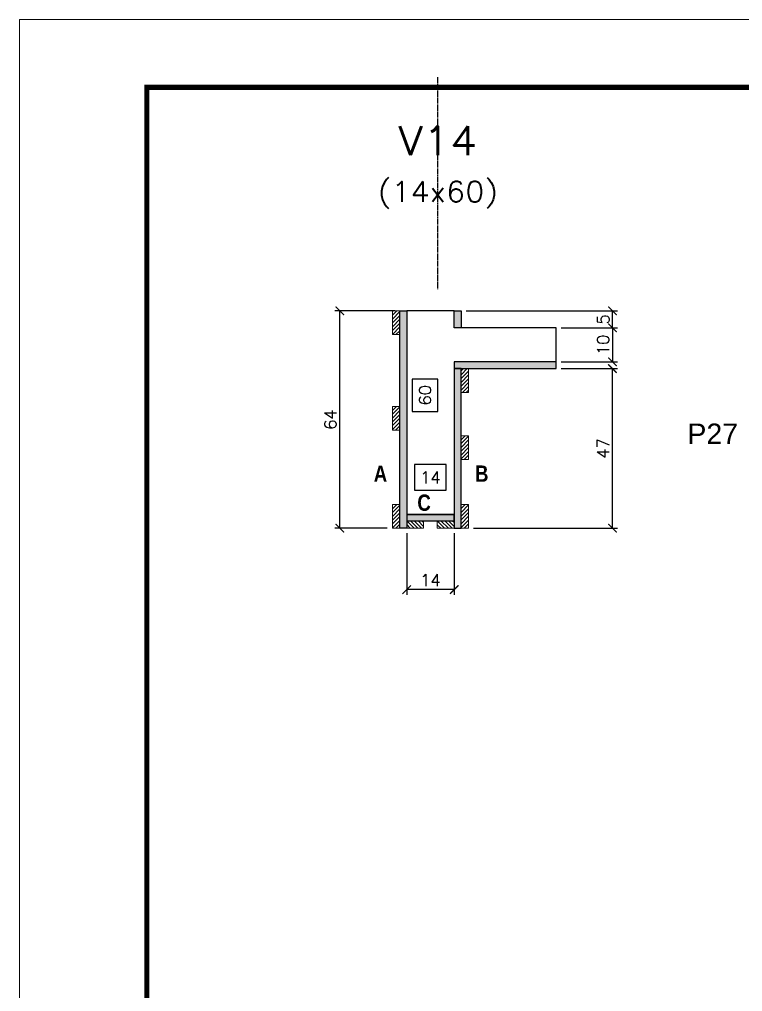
# Model space of a CAD drawing. Extents: x -10448 to -1189, y -11772 to 17235.
# Drawn here: x -10448 to -10022, y 10529 to 11101 of the extents above; entities that cross this region are included whole.
import ezdxf
from ezdxf.enums import TextEntityAlignment as Align

# ---------------------------------------------------------------- set-up
doc = ezdxf.new("R2010")
doc.units = 0
doc.linetypes.add('DASHED', pattern=[0.75, 0.5, -0.25])
doc.linetypes.add('HIDDEN', pattern=[0.375, 0.25, -0.125])
for name, color, linetype in [('5', 5, 'Continuous'), ('COTA', 241, 'Continuous'), ('Cota Seção (2x)', 4, 'Continuous'), ('detalhes', 4, 'Continuous'), ('Painéis', 200, 'Continuous'), ('Texto de Titulo', 7, 'Continuous'), ('Texto Qtd Sarr', 242, 'Continuous')]:
    doc.layers.add(name, color=color, linetype=linetype)
for name, color, linetype, lineweight in [('CONCRETO', 251, 'Continuous', 25), ('Folhas', 255, 'Continuous', 9), ('Hachura', 251, 'Continuous', 9), ('Madeira', 126, 'Continuous', 18), ('SARRAFO DE PRESSAO', 251, 'DASHED', 9), ('Texto Seção', 7, 'Continuous', 15)]:
    doc.layers.add(name, color=color, linetype=linetype, lineweight=lineweight)
doc.styles.add('Romans', font='romans.shx')
doc.styles.get("Standard").update_dxf_attribs({"font": 'arial.ttf'})
doc.styles.add('TECNICA', font='techb___.ttf', dxfattribs={"height": 10})
doc.dimstyles.new('Cota Seção (2x)', dxfattribs={"dimtxt": 7, "dimasz": 5, "dimexe": 3, "dimexo": 3, "dimgap": 2, "dimtad": 3, "dimdec": 1, "dimlfac": 0.5, "dimzin": 12, "dimdsep": 46, "dimtxsty": 'Romans', "dimblk": 'ARCHTICK', "dimcen": 0, "dimclrd": 4, "dimclre": 4, "dimclrt": 1, "dimadec": 1, "dimazin": 3, "dimtfac": 1, "dimtdec": 1, "dimtmove": 0, "dimatfit": 3, "dimldrblk": 'OBLIQUE', "dimfxl": 1, "dimtolj": 1, "dimtzin": 12, "dimarcsym": 0})
doc.dimstyles.new('Cota Seção interna', dxfattribs={"dimtxt": 7, "dimasz": 6, "dimexe": 0.18, "dimexo": 2, "dimgap": -4, "dimtad": 3, "dimdec": 1, "dimlfac": 0.5, "dimzin": 12, "dimdsep": 46, "dimtxsty": 'Romans', "dimblk": 'ARCHTICK', "dimcen": 0.09, "dimse1": 1, "dimse2": 1, "dimsd1": 1, "dimsd2": 1, "dimclrd": 180, "dimclre": 5, "dimclrt": 1, "dimadec": 0, "dimazin": 3, "dimtfac": 1, "dimtdec": 1, "dimtofl": 0, "dimtmove": 0, "dimatfit": 3, "dimldrblk": 'ARCHTICK', "dimfxl": 1, "dimtolj": 1, "dimtzin": 0, "dimarcsym": 0})
pattern_1 = [(315, (12364.1937, 2572.0724), (1.12253202, 1.12253202), [])]

# ---------------------------------------------------------------- blocks, each defined once
blk = doc.blocks.new('9999999999')
at = {"layer": 'Folhas'}
blk.add_lwpolyline([(98138.98, 34190.21), (99623.98, 34190.21), (99623.98, 35240.21), (98138.98, 35240.21)], close=True, dxfattribs=at)
at = {"layer": 'Folhas', "color": 30, "const_width": 3}
blk.add_lwpolyline([(98213.98, 34230.21), (99583.98, 34230.21), (99583.98, 35200.21), (98213.98, 35200.21)], close=True, dxfattribs=at)
blk = doc.blocks.new('titulo1')
at = {"layer": 'Defpoints', "color": 252, "linetype": 'HIDDEN', "ltscale": 2}
blk.add_line((0, 0), (0, 125), dxfattribs=at)
at = {"layer": 'Defpoints', "style": 'Romans', "oblique": 15}
blk.add_attdef('FOLHA', text='', height=10, dxfattribs=at).set_placement((0, 15.58), align=Align.MIDDLE_CENTER)
at = {"layer": 'Texto Qtd Sarr', "color": 3, "style": 'Romans', "oblique": 15}
for tag, height, p in [('TITULO', 17, (0, 71.45)), ('SEÇÃO', 12, (0, 41.55))]:
    blk.add_attdef(tag, text='', height=height, dxfattribs=at).set_placement(p, align=Align.MIDDLE_CENTER)
blk = doc.blocks.new('_ArchTick')
at = {"color": 0, "linetype": 'ByBlock', "const_width": 0.15}
blk.add_lwpolyline([(-0.5, -0.5), (0.5, 0.5)], dxfattribs=at)
blk = doc.blocks.new('*D833')
at = {"layer": 'COTA', "color": 4, "lineweight": -2, "transparency": 16777216}
for p, q in [((-10129.24, 10895.72), (-10096.04, 10895.72)), ((-10099.04, 10801.72), (-10099.04, 10895.72)), ((-10180.84, 10801.72), (-10096.04, 10801.72))]:
    blk.add_line(p, q, dxfattribs=at)
at = {"layer": 'Defpoints', "color": 0, "transparency": 16777216}
for p in [(-10132.24, 10895.72), (-10099.04, 10895.72), (-10183.84, 10801.72)]:
    blk.add_point(p, dxfattribs=at)
at = {"layer": 'COTA', "color": 4, "lineweight": -2, "transparency": 16777216, "xscale": 5, "yscale": 5, "zscale": 5}
for p, rotation in [((-10099.04, 10895.72), 90), ((-10099.04, 10801.72), 270)]:
    blk.add_blockref('_ArchTick', p, dxfattribs=dict(at, rotation=rotation))
at = {"layer": 'COTA', "color": 1, "transparency": 16777216, "insert": (-10104.54, 10848.72), "char_height": 7, "attachment_point": 5, "rotation": 90, "style": 'Romans'}
blk.add_mtext('\\A1;47', dxfattribs=at)
blk = doc.blocks.new('_Oblique')
at = {"color": 0, "linetype": 'ByBlock', "lineweight": -2}
blk.add_line((-0.5, -0.5), (0.5, 0.5), dxfattribs=at)
blk = doc.blocks.new('*D834')
at = {"layer": 'COTA', "color": 4, "lineweight": -2, "transparency": 16777216}
for p, q in [((-10129.24, 10919.72), (-10096.04, 10919.72)), ((-10099.04, 10919.72), (-10099.04, 10899.72)), ((-10129.24, 10899.72), (-10096.04, 10899.72))]:
    blk.add_line(p, q, dxfattribs=at)
at = {"layer": 'Defpoints', "color": 0, "transparency": 16777216}
for p in [(-10132.24, 10919.72), (-10132.24, 10899.72), (-10099.04, 10899.72)]:
    blk.add_point(p, dxfattribs=at)
at = {"layer": 'COTA', "color": 4, "lineweight": -2, "transparency": 16777216, "xscale": 5, "yscale": 5, "zscale": 5}
for p, rotation in [((-10099.04, 10919.72), 90), ((-10099.04, 10899.72), 270)]:
    blk.add_blockref('_ArchTick', p, dxfattribs=dict(at, rotation=rotation))
at = {"layer": 'COTA', "color": 1, "transparency": 16777216, "insert": (-10104.54, 10909.72), "char_height": 7, "attachment_point": 5, "rotation": 90, "style": 'Romans'}
blk.add_mtext('\\A1;10', dxfattribs=at)
blk = doc.blocks.new('*D835')
at = {"layer": 'COTA', "color": 4, "lineweight": -2, "transparency": 16777216}
for p, q in [((-10227.24, 10929.72), (-10262.62, 10929.72)), ((-10259.62, 10801.72), (-10259.62, 10929.72)), ((-10231.64, 10801.72), (-10262.62, 10801.72))]:
    blk.add_line(p, q, dxfattribs=at)
at = {"layer": 'Defpoints', "color": 0, "transparency": 16777216}
for p in [(-10259.62, 10929.72), (-10224.24, 10929.72), (-10228.64, 10801.72)]:
    blk.add_point(p, dxfattribs=at)
at = {"layer": 'COTA', "color": 4, "lineweight": -2, "transparency": 16777216, "xscale": 5, "yscale": 5, "zscale": 5}
for p, rotation in [((-10259.62, 10929.72), 90), ((-10259.62, 10801.72), 270)]:
    blk.add_blockref('_ArchTick', p, dxfattribs=dict(at, rotation=rotation))
at = {"layer": 'COTA', "color": 1, "transparency": 16777216, "insert": (-10265.12, 10865.72), "char_height": 7, "attachment_point": 5, "rotation": 90, "style": 'Romans'}
blk.add_mtext('\\A1;64', dxfattribs=at)
blk = doc.blocks.new('*D836')
at = {"layer": 'Cota Seção (2x)', "color": 180, "lineweight": -2, "transparency": 16777216}
for p, q in [((-10201.92, 10889.5), (-10216.92, 10889.5)), ((-10216.92, 10889.5), (-10216.92, 10870.5)), ((-10201.92, 10870.5), (-10201.92, 10889.5)), ((-10216.92, 10870.5), (-10201.92, 10870.5))]:
    blk.add_line(p, q, dxfattribs=at)
at = {"layer": 'Defpoints', "color": 0, "transparency": 16777216}
for p in [(-10220.24, 10929.72), (-10197.92, 10929.72), (-10220.24, 10809.72)]:
    blk.add_point(p, dxfattribs=at)
at = {"layer": 'Cota Seção (2x)', "color": 1, "transparency": 16777216, "insert": (-10209.42, 10880), "char_height": 7, "attachment_point": 5, "rotation": 90, "style": 'Romans'}
blk.add_mtext('\\A1;60', dxfattribs=at)
blk = doc.blocks.new('*D837')
at = {"layer": 'COTA', "color": 4, "lineweight": -2, "transparency": 16777216}
for p, q in [((-10220.24, 10798.72), (-10220.24, 10762.56)), ((-10192.24, 10798.72), (-10192.24, 10762.56)), ((-10192.24, 10765.56), (-10220.24, 10765.56))]:
    blk.add_line(p, q, dxfattribs=at)
at = {"layer": 'Defpoints', "color": 0, "transparency": 16777216}
for p in [(-10220.24, 10801.72), (-10192.24, 10801.72), (-10220.24, 10765.56)]:
    blk.add_point(p, dxfattribs=at)
at = {"layer": 'COTA', "color": 4, "lineweight": -2, "transparency": 16777216, "xscale": 5, "yscale": 5, "zscale": 5, "rotation": 180}
blk.add_blockref('_ArchTick', (-10220.24, 10765.56), dxfattribs=at)
at = {"layer": 'COTA', "color": 4, "lineweight": -2, "transparency": 16777216, "xscale": 5, "yscale": 5, "zscale": 5}
blk.add_blockref('_ArchTick', (-10192.24, 10765.56), dxfattribs=at)
at = {"layer": 'COTA', "color": 1, "transparency": 16777216, "insert": (-10206.24, 10771.06), "char_height": 7, "attachment_point": 5, "style": 'Romans'}
blk.add_mtext('\\A1;14', dxfattribs=at)
blk = doc.blocks.new('*D838')
at = {"layer": 'COTA', "color": 4, "lineweight": -2, "transparency": 16777216}
for p, q in [((-10185.24, 10929.72), (-10096.04, 10929.72)), ((-10099.04, 10919.72), (-10099.04, 10929.72)), ((-10129.24, 10919.72), (-10096.04, 10919.72))]:
    blk.add_line(p, q, dxfattribs=at)
at = {"layer": 'Defpoints', "color": 0, "transparency": 16777216}
for p in [(-10188.24, 10929.72), (-10099.04, 10929.72), (-10132.24, 10919.72)]:
    blk.add_point(p, dxfattribs=at)
at = {"layer": 'COTA', "color": 4, "lineweight": -2, "transparency": 16777216, "xscale": 5, "yscale": 5, "zscale": 5}
for p, rotation in [((-10099.04, 10929.72), 90), ((-10099.04, 10919.72), 270)]:
    blk.add_blockref('_ArchTick', p, dxfattribs=dict(at, rotation=rotation))
at = {"layer": 'COTA', "color": 1, "transparency": 16777216, "insert": (-10104.54, 10924.72), "char_height": 7, "attachment_point": 5, "rotation": 90, "style": 'Romans'}
blk.add_mtext('\\A1;5', dxfattribs=at)
blk = doc.blocks.new('*D839')
at = {"layer": 'Cota Seção (2x)', "color": 180, "lineweight": -2, "transparency": 16777216}
for p, q in [((-10196.91, 10839.14), (-10215.58, 10839.14)), ((-10215.58, 10839.14), (-10215.58, 10824.14)), ((-10196.91, 10824.14), (-10196.91, 10839.14)), ((-10215.58, 10824.14), (-10196.91, 10824.14))]:
    blk.add_line(p, q, dxfattribs=at)
at = {"layer": 'Defpoints', "color": 0, "transparency": 16777216}
for p in [(-10220.24, 10820.14), (-10220.24, 10809.72), (-10192.24, 10809.72)]:
    blk.add_point(p, dxfattribs=at)
at = {"layer": 'Cota Seção (2x)', "color": 1, "transparency": 16777216, "insert": (-10206.24, 10831.64), "char_height": 7, "attachment_point": 5, "style": 'Romans'}
blk.add_mtext('\\A1;14', dxfattribs=at)

msp = doc.modelspace()

# ---------------------------------------------------------------- hatches: boundary and pattern name
at = {"layer": 'Hachura'}
h = msp.add_hatch(dxfattribs=at)
h.set_pattern_fill('ANSI31', color=256, scale=0.5, angle=360, style=0)
h.set_pattern_definition([(45, (-2269.1827, 33890.3363), (-1.12253202, 1.12253202), [])])
h.paths.add_polyline_path([(-10224.24, 10929.72), (-10228.64, 10929.72), (-10228.64, 10915.72), (-10224.24, 10915.72)])
h = msp.add_hatch(color=256, dxfattribs=at)
h.dxf.hatch_style = 1
h.paths.add_polyline_path([(-10224.24, 10929.72), (-10220.24, 10929.72), (-10220.24, 10801.72), (-10224.24, 10801.72)])
h = msp.add_hatch(color=256, dxfattribs=at)
h.dxf.hatch_style = 1
h.paths.add_polyline_path([(-10192.24, 10929.72), (-10188.24, 10929.72), (-10188.24, 10919.72), (-10192.24, 10919.72)])
h = msp.add_hatch(color=256, dxfattribs=at)
h.dxf.hatch_style = 1
h.paths.add_polyline_path([(-10132.24, 10895.72), (-10132.24, 10899.72), (-10192.24, 10899.72), (-10192.24, 10895.72)])
h = msp.add_hatch(color=256, dxfattribs=at)
h.dxf.hatch_style = 1
h.paths.add_polyline_path([(-10188.24, 10895.72), (-10192.24, 10895.72), (-10192.24, 10801.72), (-10188.24, 10801.72)])
h = msp.add_hatch(dxfattribs=at)
h.set_pattern_fill('ANSI31', color=256, scale=0.5, angle=360, style=0)
h.set_pattern_definition([(45, (-2259.1827, 33856.3363), (-1.12253202, 1.12253202), [])])
h.paths.add_polyline_path([(-10188.24, 10895.72), (-10183.84, 10895.72), (-10183.84, 10881.72), (-10188.24, 10881.72)])
h = msp.add_hatch(dxfattribs=at)
h.set_pattern_fill('ANSI31', color=256, scale=0.5, angle=360, style=0)
h.set_pattern_definition([(45, (-2218.7827, 33911.6494), (-1.12253202, 1.12253202), [])])
h.paths.add_polyline_path([(-10228.64, 10859.48), (-10224.24, 10859.48), (-10224.24, 10873.48), (-10228.64, 10873.48)])
h = msp.add_hatch(dxfattribs=at)
h.set_pattern_fill('ANSI31', color=256, scale=0.5, angle=360, style=0)
h.set_pattern_definition([(45, (-2259.1827, 33894.3596), (-1.12253202, 1.12253202), [])])
h.paths.add_polyline_path([(-10188.24, 10842.19), (-10183.84, 10842.19), (-10183.84, 10856.19), (-10188.24, 10856.19)])
h = msp.add_hatch(dxfattribs=at)
h.set_pattern_fill('ANSI31', color=256, scale=0.5, angle=180, style=0)
h.set_pattern_definition([(225, (-18829.6702, -11978.904), (1.12253202, -1.12253202), [])])
h.paths.add_polyline_path([(-10224.24, 10801.72), (-10228.64, 10801.72), (-10228.64, 10815.72), (-10224.24, 10815.72)])
h = msp.add_hatch(dxfattribs=at)
h.set_pattern_fill('ANSI31', color=256, scale=0.5, angle=360, style=0)
h.set_pattern_definition([(45, (-2259.1827, 33853.8877), (-1.12253202, 1.12253202), [])])
h.paths.add_polyline_path([(-10188.24, 10801.72), (-10183.84, 10801.72), (-10183.84, 10815.72), (-10188.24, 10815.72)])
h = msp.add_hatch(color=256, dxfattribs=at)
h.dxf.hatch_style = 1
h.paths.add_polyline_path([(-10192.24, 10806.12), (-10192.24, 10809.72), (-10220.24, 10809.72), (-10220.24, 10806.12)])
h = msp.add_hatch(dxfattribs=at)
h.set_pattern_fill('ANSI31', color=256, scale=0.5, angle=270, style=0)
h.set_pattern_definition(pattern_1)
h.paths.add_polyline_path([(-10210.24, 10801.72), (-10210.24, 10806.12), (-10220.24, 10806.12), (-10220.24, 10801.72)])
h = msp.add_hatch(dxfattribs=at)
h.set_pattern_fill('ANSI31', color=256, scale=0.5, angle=270, style=0)
h.set_pattern_definition(pattern_1)
h.paths.add_polyline_path([(-10202.24, 10801.72), (-10202.24, 10806.12), (-10192.24, 10806.12), (-10192.24, 10801.72)])

# ---------------------------------------------------------------- linework, layer by layer
at = {"layer": 'CONCRETO'}
for p, q in [((-10220.24, 10929.72), (-10220.24, 10809.72)), ((-10192.24, 10929.72), (-10220.24, 10929.72)), ((-10132.24, 10919.72), (-10192.24, 10919.72)), ((-10132.24, 10899.72), (-10132.24, 10919.72)), ((-10132.24, 10899.72), (-10192.24, 10899.72)), ((-10192.24, 10899.72), (-10192.24, 10809.72)), ((-10220.24, 10809.72), (-10192.24, 10809.72)), ((-10242.64, 10801.72), (-10242.64, 10801.72)), ((-10220.24, 10801.72), (-10220.24, 10801.72)), ((-10183.84, 10801.72), (-10183.84, 10801.72))]:
    msp.add_line(p, q, dxfattribs=at)
at = {"layer": 'Madeira'}
for points in [[(-10224.24, 10929.72), (-10228.64, 10929.72), (-10228.64, 10915.72), (-10224.24, 10915.72)], [(-10188.24, 10895.72), (-10183.84, 10895.72), (-10183.84, 10881.72), (-10188.24, 10881.72)], [(-10228.64, 10859.48), (-10224.24, 10859.48), (-10224.24, 10873.48), (-10228.64, 10873.48)], [(-10188.24, 10842.19), (-10183.84, 10842.19), (-10183.84, 10856.19), (-10188.24, 10856.19)], [(-10224.24, 10801.72), (-10228.64, 10801.72), (-10228.64, 10815.72), (-10224.24, 10815.72)], [(-10188.24, 10801.72), (-10183.84, 10801.72), (-10183.84, 10815.72), (-10188.24, 10815.72)], [(-10210.24, 10801.72), (-10210.24, 10806.12), (-10220.24, 10806.12), (-10220.24, 10801.72)], [(-10202.24, 10801.72), (-10202.24, 10806.12), (-10192.24, 10806.12), (-10192.24, 10801.72)]]:
    msp.add_lwpolyline(points, close=True, dxfattribs=at)
at = {"layer": 'Painéis'}
for points in [[(-10224.24, 10929.72), (-10220.24, 10929.72), (-10220.24, 10801.72), (-10224.24, 10801.72)], [(-10192.24, 10929.72), (-10188.24, 10929.72), (-10188.24, 10919.72), (-10192.24, 10919.72)], [(-10132.24, 10895.72), (-10132.24, 10899.72), (-10192.24, 10899.72), (-10192.24, 10895.72)], [(-10188.24, 10895.72), (-10192.24, 10895.72), (-10192.24, 10801.72), (-10188.24, 10801.72)], [(-10192.24, 10806.12), (-10192.24, 10809.72), (-10220.24, 10809.72), (-10220.24, 10806.12)]]:
    msp.add_lwpolyline(points, close=True, dxfattribs=at)

# ---------------------------------------------------------------- block references
at = {"layer": 'SARRAFO DE PRESSAO', "color": 6, "linetype": 'ByBlock'}
msp.add_blockref('9999999999', (-108587.26, -24138.85), dxfattribs=at)
at = {"layer": 'Texto Seção'}
ref = msp.add_blockref('titulo1', (-10201.89, 10942.45), dxfattribs=at)
ref.add_attrib('TITULO', 'V14', dxfattribs={"layer": 'Texto de Titulo', "color": 7, "height": 17, "style": 'Romans', "width": 1.1}).set_placement((-10201.89, 11029.95), align=Align.MIDDLE_CENTER)
ref.add_attrib('SEÇÃO', '(14x60)', dxfattribs={"layer": 'Texto de Titulo', "color": 7, "height": 12, "style": 'Romans', "width": 1.1}).set_placement((-10201.89, 10999.95), align=Align.MIDDLE_CENTER)

# ---------------------------------------------------------------- texts
at = {"layer": '5', "linetype": 'Continuous'}
msp.add_text('P27', height=12, rotation=360, dxfattribs=at).set_placement((-10054.9, 10851.34))
at = {"layer": 'detalhes', "style": 'TECNICA'}
for s, p in [('A', (-10239.65, 10829.04)), ('B', (-10180.01, 10829.05)), ('C', (-10213.95, 10811.95))]:
    msp.add_text(s, height=9.6, dxfattribs=at).set_placement(p)

# ---------------------------------------------------------------- dimensions: what is measured, and where the dimension line sits
at = {"layer": 'COTA'}
for base, p1, p2, angle, picture, middle in [((-10259.62, 10929.72), (-10228.64, 10801.72), (-10224.24, 10929.72), 90, '*D835', (-10265.12, 10865.72)), ((-10099.04, 10929.72), (-10132.24, 10919.72), (-10188.24, 10929.72), 90, '*D838', (-10104.54, 10924.72)), ((-10099.04, 10899.72), (-10132.24, 10919.72), (-10132.24, 10899.72), 90, '*D834', (-10104.54, 10909.72)), ((-10099.04, 10895.72), (-10183.84, 10801.72), (-10132.24, 10895.72), 90, '*D833', (-10104.54, 10848.72)), ((-10220.24, 10765.56), (-10192.24, 10801.72), (-10220.24, 10801.72), 180, '*D837', (-10206.24, 10771.06))]:
    dim = msp.add_linear_dim(base=base, p1=p1, p2=p2, angle=angle, dimstyle='Cota Seção (2x)', dxfattribs=at)
    dim.commit()
    dim.dimension.update_dxf_attribs({"geometry": picture, "text_midpoint": middle})
at = {"layer": 'Cota Seção (2x)'}
dim = msp.add_linear_dim(base=(-10197.92, 10929.72), p1=(-10220.24, 10809.72), p2=(-10220.24, 10929.72), angle=90, dimstyle='Cota Seção interna', dxfattribs=at)
dim.commit()
dim.dimension.update_dxf_attribs({"geometry": '*D836', "text_midpoint": (-10197.92, 10880), "dimtype": 160})
dim = msp.add_linear_dim(base=(-10220.24, 10820.14), p1=(-10192.24, 10809.72), p2=(-10220.24, 10809.72), angle=180, dimstyle='Cota Seção interna', dxfattribs=at)
dim.commit()
dim.dimension.update_dxf_attribs({"geometry": '*D839', "text_midpoint": (-10206.24, 10831.64)})

doc.saveas('drawing.dxf')
